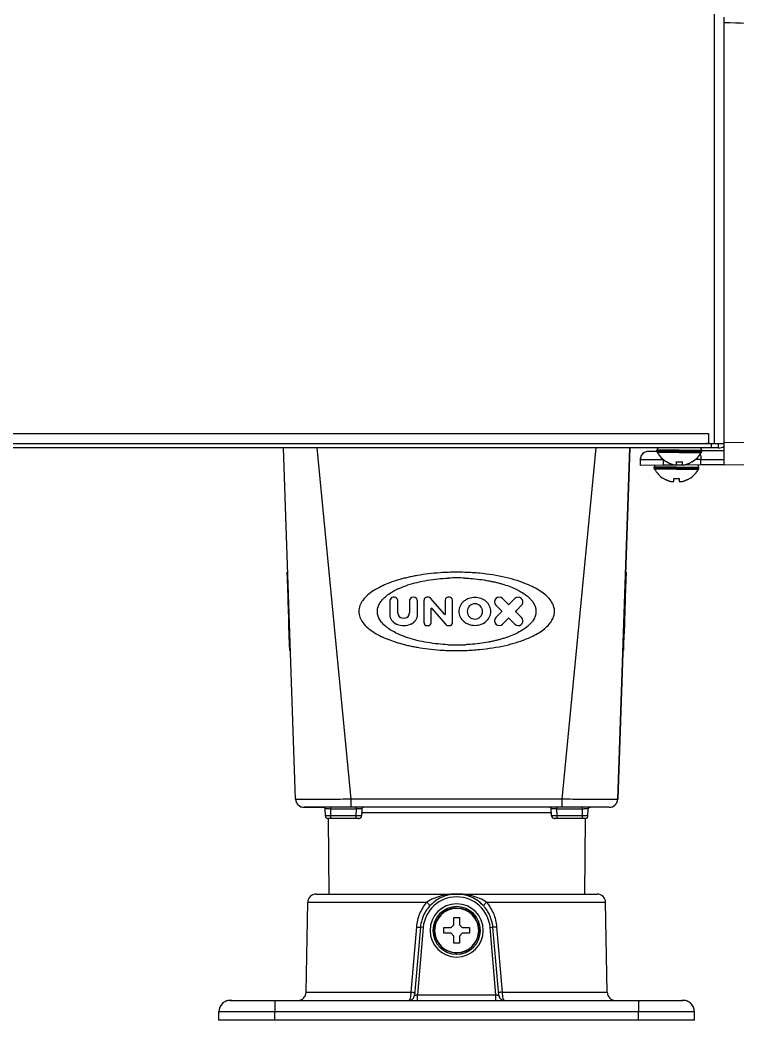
# Model space of a CAD drawing. Header units: millimetres. Extents: x -1584 to 3730, y -1918 to 2655.
# Drawn here: x 2208.4 to 2336.5, y -240.2 to -61.5 of the extents above; entities that cross this region are included whole.
import ezdxf

# ---------------------------------------------------------------- set-up
doc = ezdxf.new("R2010")
doc.units = ezdxf.units.MM
doc.header["$LTSCALE"] = 65.395
doc.layers.get('0').update_dxf_attribs({"linetype": 'CONTINUOUS'})
doc.layers.add('ASSI', color=7, linetype='CONTINUOUS')
doc.layers.add('GEOM', color=7, linetype='CONTINUOUS')

msp = doc.modelspace()

# ---------------------------------------------------------------- linework, layer by layer
at = {"linetype": 'Continuous'}
for p, q in [((2323.93, -140.43), (2323.93, -140.39)), ((2325.73, -140.95), (2325.73, -140.39)), ((2326.73, -140.39), (2326.73, -140.95)), ((2328.53, -140.39), (2328.53, -140.43)), ((2323.43, -143.43), (2323.43, -143.39)), ((2325.23, -143.95), (2325.23, -143.39)), ((2326.23, -143.39), (2326.23, -143.95)), ((2328.03, -143.39), (2328.03, -143.43)), ((2285.43, -223.65), (2285.93, -223.15)), ((2285.93, -221.85), (2286.43, -221.85)), ((2285.93, -222.13), (2285.93, -221.85)), ((2285.93, -222.63), (2285.93, -222.13)), ((2285.93, -223.15), (2285.93, -222.63)), ((2286.43, -221.85), (2286.93, -221.85)), ((2286.93, -221.85), (2286.93, -222.13)), ((2286.93, -222.13), (2286.93, -222.63)), ((2286.93, -222.63), (2286.93, -223.15)), ((2286.93, -223.15), (2287.43, -223.65)), ((2284.13, -223.65), (2284.41, -223.65)), ((2284.13, -224.65), (2284.13, -223.65)), ((2284.41, -224.65), (2284.13, -224.65)), ((2284.41, -223.65), (2284.91, -223.65)), ((2284.91, -224.65), (2284.41, -224.65)), ((2284.91, -223.65), (2285.43, -223.65)), ((2285.43, -224.65), (2284.91, -224.65)), ((2285.93, -225.15), (2285.43, -224.65)), ((2287.43, -224.65), (2286.93, -225.15)), ((2287.43, -223.65), (2287.95, -223.65)), ((2287.95, -224.65), (2287.43, -224.65)), ((2287.95, -223.65), (2288.45, -223.65)), ((2288.45, -224.65), (2287.95, -224.65)), ((2288.45, -223.65), (2288.73, -223.65)), ((2288.73, -224.65), (2288.45, -224.65)), ((2288.73, -223.65), (2288.73, -224.65)), ((2285.93, -225.67), (2285.93, -225.15)), ((2285.93, -226.17), (2285.93, -225.67)), ((2285.93, -226.45), (2285.93, -226.17)), ((2286.43, -226.45), (2285.93, -226.45)), ((2286.93, -226.45), (2286.43, -226.45)), ((2286.93, -225.15), (2286.93, -225.67)), ((2286.93, -225.67), (2286.93, -226.17)), ((2286.93, -226.17), (2286.93, -226.45))]:
    msp.add_line(p, q, dxfattribs=at)
for centre, radius, start, end in [((2326.42, -136.34), 4.75, 238.4659, 241.0313), ((2326.41, -136.35), 4.75, 241.0316, 241.9926), ((2326.41, -136.35), 4.75, 241.9926, 243.3187), ((2326.41, -136.35), 4.74, 243.3188, 244.4598), ((2326.41, -136.36), 4.74, 244.4598, 245.4278), ((2326.41, -136.36), 4.73, 245.4278, 246.6825), ((2326.41, -136.36), 4.73, 246.6826, 247.4526), ((2326.4, -136.37), 4.72, 247.4524, 248.9975), ((2326.4, -136.38), 4.72, 248.9977, 249.4819), ((2326.4, -136.39), 4.7, 249.4813, 251.5344), ((2326.39, -136.41), 4.68, 251.535, 252.6227), ((2326.39, -136.42), 4.67, 252.6228, 253.6051), ((2326.38, -136.45), 4.64, 253.6036, 255.6824), ((2325.48, -138.96), 2.01, 262.7256, 264.8598), ((2325.48, -138.98), 1.98, 264.8627, 265.7144), ((2325.48, -138.99), 1.97, 265.714, 266.9766), ((2325.48, -139), 1.96, 266.9771, 268.0037), ((2325.48, -139.01), 1.95, 268.0037, 269.0738), ((2325.48, -139.01), 1.95, 269.0741, 270.1995), ((2325.48, -139.01), 1.95, 270.1995, 271.1541), ((2325.48, -139.01), 1.95, 271.1545, 272.3767), ((2325.48, -139), 1.96, 272.3765, 273.2159), ((2325.48, -138.99), 1.97, 273.2167, 274.6016), ((2325.48, -138.98), 1.98, 274.6009, 275.2558), ((2325.48, -138.96), 2.01, 275.2585, 277.2741), ((2326.23, -136.64), 3.79, 262.4013, 269.9911), ((2326.23, -136.64), 3.79, 270.0089, 277.5987), ((2326.98, -138.96), 2.01, 262.7259, 264.7415), ((2326.98, -138.98), 1.98, 264.7442, 265.3991), ((2326.98, -138.99), 1.97, 265.3984, 266.7833), ((2326.98, -139), 1.96, 266.7841, 267.6235), ((2326.98, -139.01), 1.96, 267.6234, 268.8455), ((2326.98, -139.01), 1.95, 268.8459, 269.8005), ((2326.98, -139.01), 1.95, 269.8006, 270.9258), ((2326.98, -139.01), 1.95, 270.9261, 271.9964), ((2326.98, -139), 1.96, 271.9964, 273.0228), ((2326.98, -138.99), 1.97, 273.0233, 274.286), ((2326.98, -138.98), 1.98, 274.2856, 275.1372), ((2326.98, -138.96), 2.01, 275.1401, 277.2744), ((2326.08, -136.45), 4.64, 284.3176, 286.3964), ((2326.07, -136.42), 4.67, 286.3949, 287.3772), ((2326.07, -136.41), 4.68, 287.3773, 288.465), ((2326.06, -136.39), 4.7, 288.4656, 290.5187), ((2326.06, -136.38), 4.72, 290.5181, 291.0023), ((2326.06, -136.37), 4.72, 291.0025, 292.5476), ((2326.05, -136.36), 4.73, 292.5474, 293.3174), ((2326.05, -136.36), 4.73, 293.3175, 294.5722), ((2326.05, -136.36), 4.74, 294.5722, 295.5402), ((2326.05, -136.35), 4.74, 295.5402, 296.6812), ((2326.05, -136.35), 4.75, 296.6813, 298.0074), ((2326.05, -136.35), 4.75, 298.0074, 298.9684), ((2326.04, -136.34), 4.75, 298.9687, 301.5341), ((2325.92, -139.34), 4.75, 238.4659, 241.0313), ((2325.91, -139.35), 4.75, 241.0316, 241.9926), ((2325.91, -139.35), 4.75, 241.9926, 243.3187), ((2325.91, -139.35), 4.74, 243.3188, 244.4598), ((2325.91, -139.36), 4.74, 244.4598, 245.4278), ((2325.91, -139.36), 4.73, 245.4278, 246.6825), ((2325.91, -139.36), 4.73, 246.6826, 247.4526), ((2325.9, -139.37), 4.72, 247.4524, 248.9975), ((2325.9, -139.38), 4.72, 248.9977, 249.4819), ((2325.9, -139.39), 4.7, 249.4813, 251.5344), ((2325.89, -139.41), 4.68, 251.535, 252.6227), ((2325.89, -139.42), 4.67, 252.6228, 253.6051), ((2325.88, -139.45), 4.64, 253.6036, 255.6824), ((2324.98, -141.96), 2.01, 262.7256, 264.8598), ((2324.98, -141.98), 1.98, 264.8627, 265.7144), ((2324.98, -141.99), 1.97, 265.714, 266.9766), ((2324.98, -142), 1.96, 266.9771, 268.0037), ((2324.98, -142.01), 1.95, 268.0037, 269.0738), ((2324.98, -142.01), 1.95, 269.0741, 270.1995), ((2324.98, -142.01), 1.95, 270.1995, 271.1541), ((2324.98, -142.01), 1.95, 271.1545, 272.3767), ((2324.98, -142), 1.96, 272.3765, 273.2159), ((2324.98, -141.99), 1.97, 273.2167, 274.6016), ((2324.98, -141.98), 1.98, 274.6009, 275.2558), ((2324.98, -141.96), 2.01, 275.2585, 277.2741), ((2325.73, -139.64), 3.79, 262.4013, 269.9911), ((2325.73, -139.64), 3.79, 270.0089, 277.5987), ((2326.48, -141.96), 2.01, 262.7259, 264.7415), ((2326.48, -141.98), 1.98, 264.7442, 265.3991), ((2326.48, -141.99), 1.97, 265.3984, 266.7833), ((2326.48, -142), 1.96, 266.7841, 267.6235), ((2326.48, -142.01), 1.96, 267.6234, 268.8455), ((2326.48, -142.01), 1.95, 268.8459, 269.8005), ((2326.48, -142.01), 1.95, 269.8006, 270.9258), ((2326.48, -142.01), 1.95, 270.9261, 271.9964), ((2326.48, -142), 1.96, 271.9964, 273.0228), ((2326.48, -141.99), 1.97, 273.0233, 274.286), ((2326.48, -141.98), 1.98, 274.2856, 275.1372), ((2326.48, -141.96), 2.01, 275.1401, 277.2744), ((2325.58, -139.45), 4.64, 284.3176, 286.3964), ((2325.57, -139.42), 4.67, 286.3949, 287.3772), ((2325.57, -139.41), 4.68, 287.3773, 288.465), ((2325.56, -139.39), 4.7, 288.4656, 290.5187), ((2325.56, -139.38), 4.72, 290.5181, 291.0023), ((2325.56, -139.37), 4.72, 291.0025, 292.5476), ((2325.55, -139.36), 4.73, 292.5474, 293.3174), ((2325.55, -139.36), 4.73, 293.3175, 294.5722), ((2325.55, -139.36), 4.74, 294.5722, 295.5402), ((2325.55, -139.35), 4.74, 295.5402, 296.6812), ((2325.55, -139.35), 4.75, 296.6813, 298.0074), ((2325.55, -139.35), 4.75, 298.0074, 298.9684), ((2325.54, -139.34), 4.75, 298.9687, 301.5341)]:
    msp.add_arc(centre, radius, start, end, dxfattribs=at)
at = {"layer": 'ASSI', "linetype": 'Continuous'}
for p, q in [((2322.23, -138.55), (2322.23, -138.35)), ((2326.23, -138.35), (2322.23, -138.35)), ((2326.23, -138.55), (2322.23, -138.55)), ((2326.23, -138.75), (2322.28, -138.75)), ((2326.23, -138.35), (2330.23, -138.35)), ((2326.23, -138.55), (2330.23, -138.55)), ((2326.23, -138.75), (2330.18, -138.75)), ((2330.23, -138.55), (2330.23, -138.35)), ((2321.73, -141.55), (2321.73, -141.35)), ((2325.73, -141.35), (2321.73, -141.35)), ((2325.73, -141.55), (2321.73, -141.55)), ((2325.73, -141.75), (2321.78, -141.75)), ((2325.73, -141.35), (2329.73, -141.35)), ((2325.73, -141.55), (2329.73, -141.55)), ((2325.73, -141.75), (2329.68, -141.75)), ((2329.73, -141.55), (2329.73, -141.35))]:
    msp.add_line(p, q, dxfattribs=at)
for centre, radius, start, end in [((2322.63, -138.35), 0.4, 90, 180), ((2322.63, -138.55), 0.4, 180, 210.3012), ((2326.43, -136.33), 4.8, 210.3012, 238.4026), ((2326.03, -136.33), 4.8, 301.5974, 329.6988), ((2329.83, -138.35), 0.4, 0, 90), ((2329.83, -138.55), 0.4, 329.6988, 360), ((2322.13, -141.35), 0.4, 132.609, 180), ((2326.43, -136.33), 4.8, 238.4026, 238.5421), ((2326.03, -136.33), 4.8, 301.4579, 301.5974), ((2329.33, -141.35), 0.4, 0, 64.6882), ((2322.13, -141.55), 0.4, 180, 210.3012), ((2325.93, -139.33), 4.8, 210.3012, 238.4026), ((2325.53, -139.33), 4.8, 301.5974, 329.6988), ((2329.33, -141.55), 0.4, 329.6988, 360), ((2325.93, -139.33), 4.8, 238.4026, 238.5421), ((2325.53, -139.33), 4.8, 301.4579, 301.5974), ((2286.43, -224.15), 4, 106.2728, 253.7272), ((2286.43, -224.15), 4, 106.3063, 253.6937), ((2286.43, -224.15), 3.95, 90, 270), ((2286.43, -224.15), 4, 90, 106.2728), ((2286.43, -224.15), 4, 90, 106.2728), ((2286.43, -224.15), 4, 90, 106.3063), ((2286.43, -224.15), 4, 270, 90), ((2286.43, -224.15), 4, 270, 90), ((2286.43, -224.15), 4, 270, 90), ((2286.43, -224.15), 3.95, 270, 90), ((2286.43, -224.15), 4, 253.7272, 270), ((2286.43, -224.15), 4, 253.6937, 270)]:
    msp.add_arc(centre, radius, start, end, dxfattribs=at)
at = {"layer": 'GEOM', "linetype": 'Continuous'}
for p, q in [((2332.43, 982.35), (2332.43, -137.15)), ((2334.23, -61.97), (2334.23, -60.95)), ((2334.23, -136.95), (2334.23, -61.97)), ((1573.03, -135.35), (2331.43, -135.35)), ((2331.43, -135.35), (2331.43, -137.13)), ((1699.93, -137.15), (2257.93, -137.15)), ((2257.93, -137.15), (2261.44, -137.15)), ((2257.93, -137.15), (2314.93, -137.15)), ((2261.44, -137.15), (2311.42, -137.15)), ((2311.42, -137.15), (2314.93, -137.15)), ((2314.93, -137.15), (2331.08, -137.15)), ((2331.43, -137.15), (2331.08, -137.15)), ((2331.43, -137.13), (2331.43, -137.15)), ((2331.43, -137.15), (2332.43, -137.15)), ((2331.96, -137.95), (2331.96, -137.15)), ((2332.43, -137.15), (2333.43, -137.15)), ((2333.23, -137.95), (2333.23, -137.15)), ((2333.43, -137.15), (2334.23, -137.15)), ((2334.23, -136.95), (2390.25, -136.46)), ((2334.23, -137.15), (2334.23, -136.95)), ((2334.23, -137.64), (2334.23, -137.15)), ((2331.96, -137.95), (1573.03, -137.95)), ((2257.65, -200.7), (2255.46, -137.95)), ((2267.58, -200.7), (2261.52, -137.95)), ((2305.28, -200.7), (2311.34, -137.95)), ((2317.4, -137.95), (2315.21, -200.7)), ((2315.21, -200.7), (2317.4, -137.95)), ((2322.23, -138.55), (2320.72, -138.57)), ((2334.23, -138.45), (2330.23, -138.48)), ((2333.23, -137.95), (2331.96, -137.95)), ((2334.23, -138.45), (2334.23, -137.64)), ((2334.23, -140.95), (2334.23, -138.45)), ((2323.36, -140.04), (2319.23, -140.07)), ((2319.23, -140.07), (2319.23, -141.08)), ((2323.36, -141.04), (2319.23, -141.08)), ((2323.36, -140.04), (2323.36, -140.42)), ((2323.36, -140.42), (2323.36, -141.04)), ((2326.73, -141.02), (2323.36, -141.04)), ((2327.23, -141.01), (2326.73, -141.02)), ((2330.1, -140.99), (2327.23, -141.01)), ((2330.1, -139.98), (2329.11, -139.99)), ((2330.1, -140.99), (2330.1, -139.98)), ((2330.1, -139.98), (2334.23, -139.98)), ((2334.23, -140.95), (2330.1, -140.99)), ((2334.23, -140.95), (2389.25, -140.47)), ((2256.17, -161.25), (2256.13, -160.15)), ((2256.23, -160.15), (2256.13, -160.15)), ((2316.73, -160.15), (2316.63, -160.15)), ((2316.73, -160.15), (2316.68, -161.49)), ((2256.29, -164.69), (2256.17, -161.25)), ((2316.68, -161.49), (2316.57, -164.72)), ((2256.3, -164.86), (2256.29, -164.69)), ((2256.3, -165.05), (2256.3, -164.86)), ((2256.3, -164.86), (2256.3, -164.86)), ((2256.33, -165.78), (2256.3, -165.05)), ((2256.33, -165.82), (2256.33, -165.78)), ((2256.34, -166.06), (2256.33, -165.82)), ((2256.35, -166.25), (2256.34, -166.06)), ((2274.46, -165.35), (2274.46, -167.66)), ((2275.94, -167.48), (2275.94, -165.35)), ((2277.97, -165.35), (2277.97, -167.48)), ((2279.45, -167.66), (2279.45, -165.35)), ((2280.59, -165.12), (2280.59, -169.18)), ((2281.39, -164.61), (2281.1, -164.61)), ((2284.33, -167.72), (2281.78, -164.79)), ((2284.4, -165.12), (2284.4, -167.69)), ((2284.94, -164.61), (2284.91, -164.61)), ((2285.16, -164.61), (2284.94, -164.61)), ((2285.67, -169.18), (2285.67, -165.12)), ((2293.45, -166.06), (2294.51, -167.12)), ((2295.71, -165.92), (2294.64, -164.86)), ((2296.83, -164.86), (2295.77, -165.92)), ((2297.17, -166.91), (2298.03, -166.06)), ((2316.54, -165.46), (2316.5, -166.7)), ((2316.55, -165.12), (2316.54, -165.46)), ((2316.57, -164.72), (2316.55, -165.09)), ((2316.55, -165.09), (2316.55, -165.12)), ((2316.55, -165.12), (2316.55, -165.12)), ((2256.38, -167.12), (2256.35, -166.25)), ((2256.38, -167.15), (2256.38, -167.12)), ((2256.38, -167.18), (2256.38, -167.15)), ((2256.48, -167.15), (2256.38, -167.15)), ((2256.41, -168.06), (2256.38, -167.18)), ((2281.86, -169.18), (2281.86, -166.61)), ((2281.94, -166.58), (2284.48, -169.51)), ((2294.51, -167.18), (2293.45, -168.24)), ((2296.96, -167.12), (2297.17, -166.91)), ((2297.17, -167.38), (2296.96, -167.18)), ((2298.03, -168.24), (2297.17, -167.38)), ((2316.38, -167.15), (2316.48, -167.15)), ((2316.46, -167.69), (2316.45, -168.04)), ((2316.47, -167.6), (2316.46, -167.66)), ((2316.46, -167.66), (2316.46, -167.69)), ((2316.48, -167.15), (2316.47, -167.6)), ((2316.5, -166.7), (2316.48, -167.15)), ((2256.42, -168.25), (2256.41, -168.06)), ((2256.42, -168.49), (2256.42, -168.25)), ((2256.43, -168.52), (2256.42, -168.49)), ((2256.45, -169.26), (2256.43, -168.52)), ((2256.46, -169.44), (2256.45, -169.26)), ((2256.46, -169.62), (2256.46, -169.44)), ((2256.46, -169.44), (2256.46, -169.44)), ((2256.46, -169.65), (2256.46, -169.62)), ((2256.58, -173.09), (2256.46, -169.65)), ((2256.46, -169.65), (2256.46, -169.65)), ((2281.1, -169.69), (2281.35, -169.69)), ((2284.87, -169.69), (2284.9, -169.69)), ((2284.9, -169.69), (2285.16, -169.69)), ((2294.64, -169.44), (2295.71, -168.38)), ((2295.77, -168.38), (2296.83, -169.44)), ((2316.4, -169.58), (2316.28, -172.8)), ((2316.41, -169.22), (2316.4, -169.41)), ((2316.4, -169.41), (2316.4, -169.41)), ((2316.4, -169.41), (2316.4, -169.58)), ((2316.44, -168.45), (2316.41, -169.18)), ((2316.41, -169.18), (2316.41, -169.18)), ((2316.41, -169.18), (2316.41, -169.22)), ((2316.45, -168.04), (2316.44, -168.32)), ((2316.44, -168.32), (2316.44, -168.45)), ((2256.62, -174.15), (2256.58, -173.09)), ((2316.28, -172.8), (2316.24, -174.15)), ((2256.62, -174.15), (2256.72, -174.15)), ((2316.14, -174.15), (2316.24, -174.15)), ((2305.28, -200.7), (2267.58, -200.7)), ((2267.58, -202.15), (2267.58, -200.7)), ((2305.28, -202.15), (2305.28, -200.7)), ((2259.15, -202.15), (2262.44, -202.15)), ((2262.68, -202.15), (2259.15, -202.15)), ((2263.93, -202.15), (2262.68, -202.15)), ((2262.96, -203.66), (2262.93, -202.4)), ((2264.69, -202.15), (2263.93, -202.15)), ((2263.93, -202.4), (2263.93, -202.15)), ((2263.96, -203.66), (2263.93, -202.4)), ((2263.93, -202.4), (2268.51, -202.4)), ((2263.96, -204.15), (2263.96, -203.66)), ((2268.45, -203.66), (2263.96, -203.66)), ((2264.82, -202.15), (2264.69, -202.15)), ((2267.58, -202.15), (2264.82, -202.15)), ((2305.28, -202.15), (2267.58, -202.15)), ((2305.28, -202.15), (2267.58, -202.15)), ((2268.45, -203.66), (2268.51, -202.4)), ((2268.45, -204.15), (2268.45, -203.66)), ((2268.51, -202.4), (2268.51, -202.15)), ((2269.45, -203.67), (2269.51, -202.39)), ((2284.6, -203.14), (2269.47, -203.14)), ((2269.51, -202.39), (2269.51, -202.39)), ((2286.43, -203.14), (2284.6, -203.14)), ((2288.26, -203.14), (2286.43, -203.14)), ((2303.39, -203.14), (2288.26, -203.14)), ((2303.41, -203.67), (2303.35, -202.39)), ((2303.35, -202.39), (2303.35, -202.39)), ((2303.41, -203.67), (2303.41, -203.67)), ((2304.35, -202.4), (2304.35, -202.15)), ((2304.41, -203.66), (2304.35, -202.4)), ((2304.35, -202.4), (2308.93, -202.4)), ((2304.41, -204.15), (2304.41, -203.66)), ((2308.9, -203.66), (2304.41, -203.66)), ((2308.04, -202.15), (2305.28, -202.15)), ((2308.17, -202.15), (2308.04, -202.15)), ((2308.93, -202.15), (2308.17, -202.15)), ((2308.9, -203.66), (2308.93, -202.4)), ((2308.9, -204.15), (2308.9, -203.66)), ((2310.18, -202.15), (2308.93, -202.15)), ((2308.93, -202.4), (2308.93, -202.15)), ((2309.9, -203.66), (2309.93, -202.4)), ((2309.9, -203.66), (2309.93, -202.4)), ((2313.71, -202.15), (2310.18, -202.15)), ((2263.45, -204.15), (2263.57, -217.65)), ((2263.96, -204.15), (2263.46, -204.15)), ((2268.45, -204.15), (2263.96, -204.15)), ((2268.95, -204.15), (2268.45, -204.15)), ((2268.81, -204.15), (2268.95, -204.15)), ((2303.91, -204.15), (2304.05, -204.15)), ((2304.41, -204.15), (2303.91, -204.15)), ((2308.9, -204.15), (2304.41, -204.15)), ((2308.9, -204.15), (2304.41, -204.15)), ((2309.4, -204.15), (2308.9, -204.15)), ((2309.41, -204.15), (2309.29, -217.65)), ((2261.3, -217.65), (2262.1, -217.65)), ((2261.3, -217.65), (2262.1, -217.65)), ((2262.1, -217.65), (2286.43, -217.65)), ((2262.1, -217.65), (2286.43, -217.65)), ((2286.43, -217.65), (2310.76, -217.65)), ((2286.43, -217.65), (2310.76, -217.65)), ((2310.76, -217.65), (2311.31, -217.65)), ((2310.76, -217.65), (2311.31, -217.65)), ((2311.31, -217.65), (2311.56, -217.65)), ((2311.31, -217.65), (2311.49, -217.65)), ((2259.52, -235.18), (2259.8, -219.12)), ((2259.8, -219.12), (2272.02, -219.12)), ((2272.02, -219.12), (2272.05, -219.12)), ((2272.05, -219.12), (2278.2, -219.12)), ((2278.2, -219.12), (2278.23, -219.12)), ((2278.23, -219.12), (2281.08, -219.12)), ((2291.78, -219.12), (2294.63, -219.12)), ((2294.63, -219.12), (2294.66, -219.12)), ((2294.66, -219.12), (2300.81, -219.12)), ((2300.81, -219.12), (2300.84, -219.12)), ((2300.84, -219.12), (2313.06, -219.12)), ((2313.34, -235.18), (2313.06, -219.12)), ((2279.23, -223.51), (2278.24, -235.18)), ((2279.95, -223.58), (2278.89, -235.74)), ((2280.45, -223.63), (2279.4, -235.65)), ((2280.45, -223.63), (2279.95, -223.58)), ((2292.41, -223.63), (2292.91, -223.58)), ((2293.46, -235.65), (2292.41, -223.63)), ((2293.97, -235.74), (2292.91, -223.58)), ((2294.62, -235.18), (2293.63, -223.51)), ((2259.52, -235.18), (2268.43, -235.18)), ((2268.43, -235.18), (2268.45, -235.18)), ((2268.45, -235.18), (2272.43, -235.18)), ((2272.43, -235.18), (2278.24, -235.18)), ((2279.4, -236.65), (2279.4, -235.65)), ((2279.4, -235.65), (2293.46, -235.65)), ((2293.46, -236.65), (2293.46, -235.65)), ((2294.62, -235.18), (2300.43, -235.18)), ((2300.43, -235.18), (2304.41, -235.18)), ((2304.41, -235.18), (2304.43, -235.18)), ((2304.43, -235.18), (2313.34, -235.18)), ((2245.93, -236.65), (2253.93, -236.65)), ((2246.25, -236.65), (2245.93, -236.65)), ((2246.25, -236.65), (2246.88, -236.65)), ((2253.93, -236.65), (2277.9, -236.65)), ((2253.93, -236.65), (2318.93, -236.65)), ((2253.93, -236.65), (2253.93, -238.62)), ((2277.9, -236.65), (2294.96, -236.65)), ((2294.96, -236.65), (2318.93, -236.65)), ((2318.93, -236.65), (2326.93, -236.65)), ((2318.93, -236.65), (2318.93, -238.62)), ((2326.93, -236.65), (2326.61, -236.65)), ((2243.93, -240.15), (2243.93, -238.65)), ((2243.93, -240.15), (2243.93, -238.65)), ((2253.93, -240.15), (2253.93, -238.62)), ((2253.93, -238.62), (2318.93, -238.62)), ((2318.93, -240.15), (2318.93, -238.62)), ((2328.93, -240.15), (2328.93, -238.65)), ((2253.93, -240.15), (2243.93, -240.15)), ((2318.93, -240.15), (2253.93, -240.15)), ((2328.93, -240.15), (2318.93, -240.15))]:
    msp.add_line(p, q, dxfattribs=at)
for points in [[(2286.83, -167.15), (2286.83, -167.15), (2286.83, -167.15), (2286.83, -167.15)], [(2269.51, -202.39), (2269.52, -202.33), (2269.57, -202.24), (2269.65, -202.17), (2269.76, -202.15)], [(2303.1, -202.15), (2303.21, -202.17), (2303.29, -202.24), (2303.34, -202.33), (2303.35, -202.39)]]:
    msp.add_lwpolyline(points, dxfattribs=at)
for centre, radius, start, end in [((2331.08, -134.41), 2.74, 270.0259, 277.2949), ((2320.73, -140.07), 1.5, 90.5, 180), ((2320.73, -140.07), 1.5, 150.1684, 180), ((2320.73, -140.07), 1.5, 136.2164, 150.1684), ((2320.73, -140.07), 1.5, 120.3366, 136.2164), ((2320.73, -140.07), 1.5, 90.5045, 120.3366), ((2333.23, -136.15), 1.8, 270, 303.7972), ((2286.43, -203.93), 43.78, 88.1051, 91.9045), ((2286.43, -194.75), 33.58, 87.5041, 92.4884), ((2275.2, -165.35), 0.74, 49.8262, 180.0001), ((2275.2, -165.35), 0.74, 0, 49.8262), ((2278.71, -165.35), 0.74, 0, 180), ((2281.1, -165.12), 0.508, 90, 180), ((2281.39, -165.12), 0.508, 41, 90), ((2284.91, -165.12), 0.508, 90, 180), ((2285.16, -165.12), 0.508, 0, 90), ((2289.69, -167.15), 1.37, 0, 180), ((2294.04, -165.46), 0.846, 45, 225), ((2295.74, -165.89), 0.0423, 225, 315), ((2297.43, -165.46), 0.846, 106.5563, 135.0003), ((2297.43, -165.46), 0.846, 315, 106.5563), ((2276.36, -167.66), 1.9, 180, 246.4218), ((2276.79, -167.48), 0.846, 180, 262.3377), ((2277.12, -167.48), 0.846, 277.6627, 360), ((2277.55, -167.66), 1.9, 293.5782, 360), ((2281.9, -166.61), 0.0423, 41, 180), ((2284.36, -167.69), 0.0423, 220.9989, 360), ((2289.69, -167.15), 1.37, 180, 360), ((2294.48, -167.15), 0.0423, 315, 44.9987), ((2296.99, -167.15), 0.0423, 135, 224.9987), ((2276.96, -166.3), 3.38, 246.4218, 248.4023), ((2276.96, -166.3), 3.38, 248.4023, 293.5782), ((2276.96, -166.22), 2.11, 262.3377, 277.6624), ((2281.1, -169.18), 0.508, 180.0003, 270), ((2281.35, -169.18), 0.508, 270, 360), ((2284.87, -169.18), 0.508, 221, 270), ((2285.16, -169.18), 0.508, 270, 0.0001), ((2294.04, -168.84), 0.846, 135, 315), ((2295.74, -168.41), 0.0423, 45, 135), ((2297.43, -168.84), 0.846, 225.0006, 250.3584), ((2297.43, -168.84), 0.846, 250.3584, 45), ((2286.43, -139.57), 33.57, 267.3327, 272.6739), ((2286.43, -130.39), 43.76, 267.9356, 272.0555), ((2259.15, -200.65), 1.5, 182, 199.5999), ((2259.15, -200.65), 1.5, 182, 270), ((2259.15, -200.65), 1.5, 199.5999, 206.1391), ((2259.15, -200.65), 1.5, 206.1391, 217.1997), ((2259.15, -200.65), 1.5, 217.1997, 225.5899), ((2259.15, -200.65), 1.5, 225.5899, 234.7996), ((2259.15, -200.65), 1.5, 234.7996, 245.0627), ((2313.71, -200.65), 1.5, 270.0006, 358), ((2313.71, -200.65), 1.5, 294.9344, 305.1999), ((2313.71, -200.65), 1.5, 305.1999, 314.4067), ((2313.71, -200.65), 1.5, 314.4067, 322.7999), ((2313.71, -200.65), 1.5, 322.7999, 333.8572), ((2313.71, -200.65), 1.5, 333.8572, 340.4), ((2313.71, -200.65), 1.5, 340.4, 358), ((2259.15, -200.65), 1.5, 245.0627, 252.3996), ((2259.15, -200.65), 1.5, 252.3996, 269.9995), ((2262.44, -203.15), 1, 72.1, 90), ((2262.68, -202.4), 0.25, 60.3312, 90), ((2262.68, -202.4), 0.25, 1.0003, 90.0181), ((2262.44, -203.15), 1, 62.1385, 72.1), ((2262.68, -202.4), 0.25, 44.3787, 60.3312), ((2262.68, -202.4), 0.25, 30.6648, 44.3787), ((2262.68, -202.4), 0.25, 1, 30.6648), ((2262.68, -202.4), 0.25, 1, 29.6736), ((2262.68, -202.4), 0.25, 1.0002, 29.679), ((2263.46, -203.65), 0.5, 181, 203.2503), ((2263.46, -203.65), 0.5, 181, 203.2495), ((2263.46, -203.65), 0.5, 181, 203.2504), ((2263.46, -203.65), 0.5, 181, 203.2492), ((2268.95, -203.65), 0.5, 270, 357.587), ((2303.91, -203.65), 0.5, 182.4136, 270), ((2309.4, -203.65), 0.5, 336.7496, 359), ((2309.4, -203.65), 0.5, 336.7508, 359), ((2309.4, -203.65), 0.5, 336.7497, 359), ((2309.4, -203.65), 0.5, 336.7505, 359), ((2310.18, -202.4), 0.25, 90, 179), ((2310.18, -202.4), 0.25, 149.3283, 178.9998), ((2310.18, -202.4), 0.25, 150.3264, 179), ((2310.18, -202.4), 0.25, 150.3184, 178.9997), ((2310.42, -203.15), 1, 107.9, 117.8615), ((2310.18, -202.4), 0.25, 135.6122, 149.3283), ((2310.18, -202.4), 0.25, 119.6574, 135.6122), ((2310.18, -202.4), 0.25, 89.9879, 119.6574), ((2310.42, -203.15), 1, 90, 107.9), ((2313.71, -200.65), 1.5, 270, 287.6), ((2313.71, -200.65), 1.5, 287.6, 294.9344), ((2263.46, -203.65), 0.5, 203.2503, 212.3269), ((2263.46, -203.65), 0.5, 203.2495, 212.3258), ((2263.46, -203.65), 0.5, 203.2504, 212.3256), ((2263.46, -203.65), 0.5, 203.2492, 212.3242), ((2263.46, -203.65), 0.5, 212.3269, 225.5004), ((2263.46, -203.65), 0.5, 212.3258, 225.4989), ((2263.46, -203.65), 0.5, 212.3256, 225.5005), ((2263.46, -203.65), 0.5, 212.3242, 225.4985), ((2263.46, -203.65), 0.5, 225.5004, 237.919), ((2263.46, -203.65), 0.5, 225.4989, 237.9174), ((2263.46, -203.65), 0.5, 225.5005, 237.918), ((2263.46, -203.65), 0.5, 225.4985, 237.9157), ((2263.46, -203.65), 0.5, 237.919, 247.7503), ((2263.46, -203.65), 0.5, 237.9174, 247.7484), ((2263.46, -203.65), 0.5, 237.918, 247.7504), ((2263.46, -203.65), 0.5, 237.9157, 247.7478), ((2263.46, -203.65), 0.5, 247.7503, 270), ((2263.46, -203.65), 0.5, 247.7484, 269.998), ((2263.46, -203.65), 0.5, 247.7504, 270), ((2263.46, -203.65), 0.5, 247.7478, 269.9972), ((2309.4, -203.65), 0.5, 270, 292.2496), ((2309.4, -203.65), 0.5, 270.0028, 292.2522), ((2309.4, -203.65), 0.5, 270, 292.2497), ((2309.4, -203.65), 0.5, 270.002, 292.2516), ((2309.4, -203.65), 0.5, 292.2496, 302.082), ((2309.4, -203.65), 0.5, 292.2522, 302.0843), ((2309.4, -203.65), 0.5, 292.2497, 302.081), ((2309.4, -203.65), 0.5, 292.2516, 302.0826), ((2309.4, -203.65), 0.5, 302.082, 314.4995), ((2309.4, -203.65), 0.5, 302.0843, 314.5015), ((2309.4, -203.65), 0.5, 302.081, 314.4996), ((2309.4, -203.65), 0.5, 302.0826, 314.5011), ((2309.4, -203.65), 0.5, 314.4995, 327.6744), ((2309.4, -203.65), 0.5, 314.5015, 327.6758), ((2309.4, -203.65), 0.5, 314.4996, 327.6731), ((2309.4, -203.65), 0.5, 314.5011, 327.6742), ((2309.4, -203.65), 0.5, 327.6744, 336.7496), ((2309.4, -203.65), 0.5, 327.6758, 336.7508), ((2309.4, -203.65), 0.5, 327.6731, 336.7497), ((2309.4, -203.65), 0.5, 327.6742, 336.7505), ((2261.3, -219.15), 1.5, 90, 179), ((2286.43, -224.15), 6.5, 102.9151, 113.492), ((2286.43, -224.15), 6.5, 101.024, 102.9151), ((2286.43, -224.15), 6.5, 90, 101.024), ((2286.43, -224.15), 6.5, 78.8372, 90), ((2286.43, -224.15), 6.5, 78.8961, 90), ((2286.43, -224.15), 6.5, 75.9481, 78.8961), ((2286.43, -224.15), 6.5, 75.8759, 78.8372), ((2286.43, -224.15), 6.5, 67.3208, 75.9481), ((2286.43, -224.15), 6.5, 67.2411, 75.8759), ((2311.56, -219.15), 1.5, 1, 90), ((2286.43, -224.15), 6, 5, 175), ((2286.43, -224.15), 6.5, 126.9076, 138.3113), ((2286.43, -224.15), 4.75, 0, 180), ((2286.43, -224.15), 6.5, 125.8061, 126.9076), ((2286.43, -224.15), 6.5, 115.0434, 125.8061), ((2286.43, -224.15), 6.5, 113.5455, 115.0833), ((2286.43, -224.15), 6.5, 113.492, 115.0434), ((2286.43, -224.15), 6.5, 64.8443, 67.3208), ((2286.43, -224.15), 6.5, 64.8112, 67.2411), ((2286.43, -224.15), 6.5, 54.2916, 64.8443), ((2286.43, -224.15), 6.5, 54.2364, 64.8112), ((2286.43, -224.15), 6.5, 52.4283, 54.2916), ((2286.43, -224.15), 6.5, 52.3545, 54.2364), ((2286.43, -224.15), 6.5, 41.7874, 52.4283), ((2286.43, -224.15), 6.5, 42.2591, 52.3545), ((2286.43, -224.15), 6.5, 151.234, 162.2368), ((2286.43, -224.15), 6.5, 150.3472, 151.2493), ((2286.43, -224.15), 6.5, 150.3187, 151.234), ((2286.43, -224.15), 6.5, 139.163, 150.3472), ((2286.43, -224.15), 6.5, 139.1143, 150.3187), ((2286.43, -224.15), 6.5, 138.339, 139.163), ((2286.43, -224.15), 6.5, 138.3113, 139.1143), ((2286.43, -224.15), 6.5, 137.7409, 138.339), ((2286.43, -224.15), 4.25, 0, 180), ((2286.43, -224.15), 6.5, 41.7835, 42.2591), ((2286.43, -224.15), 6.5, 39.8442, 41.7835), ((2286.43, -224.15), 6.5, 39.8392, 41.7874), ((2286.43, -224.15), 6.5, 30.7502, 39.8392), ((2286.43, -224.15), 6.5, 27.2145, 30.7383), ((2286.43, -224.15), 6.5, 27.2083, 30.7502), ((2286.43, -224.15), 6.5, 19.2754, 27.2145), ((2286.43, -224.15), 6.5, 19.2912, 27.2083), ((2286.43, -224.15), 6.5, 163.3036, 175), ((2286.43, -224.15), 6.5, 162.2368, 163.3036), ((2286.43, -224.15), 6.5, 15.9588, 19.2912), ((2286.43, -224.15), 6.5, 15.9662, 19.2754), ((2286.43, -224.15), 6.5, 5, 15.9662), ((2286.43, -224.15), 6.5, 5, 15.9588), ((2286.43, -224.15), 4.75, 180, 360), ((2286.43, -224.15), 4.25, 180, 360), ((2258.02, -235.15), 1.5, 270, 359), ((2277.9, -235.65), 1, 333.7498, 355), ((2277.9, -235.65), 1, 333.7501, 355), ((2294.96, -235.65), 1, 185.0011, 206.2509), ((2294.96, -235.65), 1, 185, 206.2499), ((2314.84, -235.15), 1.5, 181, 270), ((2245.93, -238.65), 2, 90.0002, 180), ((2245.93, -238.65), 2, 146.5502, 158.0128), ((2245.93, -238.65), 2, 140.4198, 146.5502), ((2245.93, -238.65), 2, 129.5802, 140.4198), ((2245.93, -238.65), 2, 123.4498, 129.5802), ((2245.93, -238.65), 2, 111.9872, 123.4498), ((2245.93, -238.65), 2, 106.682, 111.9872), ((2245.93, -238.65), 2, 90, 106.682), ((2277.9, -235.65), 1, 269.9995, 291.2496), ((2277.9, -235.65), 1, 291.2496, 300.6436), ((2277.9, -235.65), 1, 300.6436, 312.4997), ((2277.9, -235.65), 1, 312.4997, 325.0731), ((2277.9, -235.65), 1, 325.0731, 333.7498), ((2277.9, -235.65), 1, 325.0734, 333.7501), ((2294.96, -235.65), 1, 206.2509, 215.6157), ((2294.96, -235.65), 1, 206.2499, 215.6148), ((2294.96, -235.65), 1, 215.6148, 227.4998), ((2294.96, -235.65), 1, 227.4998, 240.0408), ((2294.96, -235.65), 1, 240.0408, 248.7499), ((2294.96, -235.65), 1, 248.7499, 270), ((2326.93, -238.65), 2, 0, 90), ((2326.93, -238.65), 2, 73.318, 90), ((2326.93, -238.65), 2, 68.0128, 73.318), ((2326.93, -238.65), 2, 56.5502, 68.0128), ((2326.93, -238.65), 2, 50.4198, 56.5502), ((2326.93, -238.65), 2, 39.5802, 50.4198), ((2326.93, -238.65), 2, 33.4498, 39.5802), ((2326.93, -238.65), 2, 21.9872, 33.4498), ((2245.93, -238.65), 2, 163.318, 180), ((2245.93, -238.65), 2, 158.0128, 163.318), ((2326.93, -238.65), 2, 16.682, 21.9872), ((2326.93, -238.65), 2, 0, 16.682)]:
    msp.add_arc(centre, radius, start, end, dxfattribs=at)
for points, knots in [([(2399.72, -63.41), (2388.82, -62.92), (2372.44, -62.69), (2350.6, -62.42), (2339.69, -62.15), (2334.23, -61.97)], [0, 0, 0, 0, 0.499991, 0.749995, 1, 1, 1, 1]), ([(2284.98, -160.17), (2284.48, -160.19), (2283.27, -160.25), (2281.42, -160.43), (2279.77, -160.67), (2278.54, -160.9), (2277.69, -161.08), (2276.86, -161.29), (2276.18, -161.47), (2275.78, -161.6), (2275.64, -161.64)], [0, 0, 0, 0, 0.157659, 0.382572, 0.58963, 0.685921, 0.777243, 0.866283, 0.955457, 1, 1, 1, 1]), ([(2297.22, -161.64), (2296.55, -161.43), (2294.35, -160.84), (2291.22, -160.36), (2288.77, -160.2), (2287.88, -160.17)], [0, 0, 0, 0, 0.222615, 0.719095, 1, 1, 1, 1]), ([(2273.21, -162.56), (2273.12, -162.6), (2272.58, -162.86), (2271.28, -163.57), (2269.6, -164.88), (2268.93, -166.45), (2268.93, -167.15)], [0, 0, 0, 0, 0.04125, 0.275012, 0.678544, 1, 1, 1, 1]), ([(2275.64, -161.64), (2275.24, -161.76), (2274.42, -162.04), (2273.62, -162.38), (2273.21, -162.56)], [0, 0, 0, 0, 0.48085, 1, 1, 1, 1]), ([(2275.66, -163.26), (2275.82, -163.18), (2277.01, -162.63), (2279.47, -161.85), (2282.45, -161.36), (2284.35, -161.23), (2284.97, -161.2)], [0, 0, 0, 0, 0.057408, 0.407118, 0.80488, 1, 1, 1, 1]), ([(2287.89, -161.2), (2288.2, -161.21), (2289.08, -161.26), (2290.49, -161.4), (2291.83, -161.61), (2292.82, -161.81), (2293.52, -161.96), (2294.19, -162.14), (2295.06, -162.39), (2296.08, -162.75), (2296.85, -163.09), (2297.2, -163.26)], [0, 0, 0, 0, 0.096488, 0.276509, 0.442355, 0.519536, 0.592779, 0.664239, 0.735865, 0.878106, 1, 1, 1, 1]), ([(2299.65, -162.56), (2299.47, -162.48), (2298.68, -162.13), (2297.86, -161.84), (2297.22, -161.64)], [0, 0, 0, 0, 0.227638, 1, 1, 1, 1]), ([(2303.93, -167.15), (2303.93, -166.89), (2303.85, -166.33), (2303.3, -165.11), (2301.88, -163.73), (2300.45, -162.93), (2299.65, -162.56)], [0, 0, 0, 0, 0.1198, 0.254861, 0.60223, 1, 1, 1, 1]), ([(2273.18, -165.01), (2273.4, -164.78), (2274.16, -164.09), (2275.03, -163.56), (2275.66, -163.26)], [0, 0, 0, 0, 0.313765, 1, 1, 1, 1]), ([(2297.2, -163.26), (2297.25, -163.28), (2297.67, -163.49), (2298.55, -164), (2299.31, -164.6), (2299.68, -165.01)], [0, 0, 0, 0, 0.051563, 0.465079, 1, 1, 1, 1]), ([(2272.25, -167.15), (2272.25, -166.93), (2272.31, -166.45), (2272.63, -165.71), (2272.97, -165.25), (2273.18, -165.01)], [0, 0, 0, 0, 0.282762, 0.599317, 1, 1, 1, 1]), ([(2287.92, -165.19), (2287.83, -165.25), (2287.48, -165.52), (2286.99, -166.15), (2286.83, -166.82), (2286.83, -167.15)], [0, 0, 0, 0, 0.13782, 0.577461, 1, 1, 1, 1]), ([(2292.54, -167.15), (2292.54, -166.82), (2292.39, -166.15), (2291.74, -165.32), (2290.79, -164.78), (2289.69, -164.59), (2288.69, -164.76), (2288.13, -165.05), (2287.92, -165.19)], [0, 0, 0, 0, 0.162094, 0.330751, 0.508275, 0.691811, 0.875347, 1, 1, 1, 1]), ([(2299.68, -165.01), (2299.8, -165.15), (2300.3, -165.77), (2300.61, -166.56), (2300.61, -167.15)], [0, 0, 0, 0, 0.241033, 1, 1, 1, 1]), ([(2268.93, -167.15), (2268.93, -167.85), (2269.6, -169.42), (2271.28, -170.73), (2272.56, -171.43), (2273.07, -171.67), (2273.13, -171.7)], [0, 0, 0, 0, 0.325823, 0.734844, 0.971786, 1, 1, 1, 1]), ([(2273.15, -169.24), (2272.95, -169.02), (2272.62, -168.57), (2272.31, -167.85), (2272.25, -167.37), (2272.25, -167.15)], [0, 0, 0, 0, 0.386646, 0.710619, 1, 1, 1, 1]), ([(2286.83, -167.15), (2286.83, -167.48), (2286.99, -168.15), (2287.49, -168.79), (2287.86, -169.07), (2287.96, -169.14)], [0, 0, 0, 0, 0.414827, 0.846454, 1, 1, 1, 1]), ([(2287.96, -169.14), (2288.16, -169.27), (2288.71, -169.54), (2289.69, -169.71), (2290.79, -169.52), (2291.74, -168.98), (2292.39, -168.15), (2292.54, -167.48), (2292.54, -167.15)], [0, 0, 0, 0, 0.11837, 0.303224, 0.488077, 0.666875, 0.836743, 1, 1, 1, 1]), ([(2300.61, -167.15), (2300.61, -167.74), (2300.3, -168.51), (2299.83, -169.12), (2299.71, -169.25)], [0, 0, 0, 0, 0.777282, 1, 1, 1, 1]), ([(2299.73, -171.7), (2300.5, -171.34), (2301.9, -170.55), (2303.3, -169.19), (2303.85, -167.97), (2303.93, -167.41), (2303.93, -167.15)], [0, 0, 0, 0, 0.38951, 0.741645, 0.87856, 1, 1, 1, 1]), ([(2275.73, -171.07), (2275.08, -170.76), (2274.16, -170.22), (2273.37, -169.5), (2273.15, -169.24)], [0, 0, 0, 0, 0.682017, 1, 1, 1, 1]), ([(2299.71, -169.25), (2299.34, -169.68), (2298.56, -170.29), (2297.65, -170.82), (2297.2, -171.04), (2297.13, -171.07)], [0, 0, 0, 0, 0.530253, 0.926618, 1, 1, 1, 1]), ([(2284.87, -173.1), (2284.28, -173.07), (2282.42, -172.93), (2279.47, -172.45), (2277.03, -171.68), (2275.87, -171.14), (2275.73, -171.07)], [0, 0, 0, 0, 0.187834, 0.593214, 0.949621, 1, 1, 1, 1]), ([(2297.13, -171.07), (2296.81, -171.23), (2296.05, -171.56), (2295.06, -171.91), (2294.19, -172.16), (2293.52, -172.34), (2292.82, -172.49), (2291.83, -172.69), (2290.49, -172.9), (2289.12, -173.03), (2288.27, -173.08), (2287.99, -173.1)], [0, 0, 0, 0, 0.116158, 0.261112, 0.334104, 0.406927, 0.481566, 0.560219, 0.729227, 0.912681, 1, 1, 1, 1]), ([(2273.13, -171.7), (2273.56, -171.9), (2274.42, -172.26), (2275.31, -172.56), (2275.74, -172.69)], [0, 0, 0, 0, 0.515491, 1, 1, 1, 1]), ([(2275.74, -172.69), (2275.84, -172.72), (2276.21, -172.84), (2276.86, -173.01), (2277.69, -173.22), (2278.54, -173.4), (2279.77, -173.63), (2281.42, -173.87), (2283.23, -174.04), (2284.4, -174.11), (2284.86, -174.12)], [0, 0, 0, 0, 0.034698, 0.126018, 0.217202, 0.310723, 0.409331, 0.621374, 0.851702, 1, 1, 1, 1]), ([(2288, -174.12), (2288.85, -174.09), (2291.26, -173.93), (2294.31, -173.46), (2296.48, -172.89), (2297.12, -172.69)], [0, 0, 0, 0, 0.274518, 0.782934, 1, 1, 1, 1]), ([(2297.12, -172.69), (2297.79, -172.48), (2298.67, -172.17), (2299.53, -171.8), (2299.73, -171.7)], [0, 0, 0, 0, 0.755976, 1, 1, 1, 1]), ([(2267.58, -200.7), (2266.93, -200.71), (2265.66, -200.73), (2263.82, -200.75), (2262.37, -200.76), (2261.3, -200.76), (2260.58, -200.76), (2259.92, -200.76), (2259.35, -200.76), (2258.85, -200.75), (2258.43, -200.75), (2258.14, -200.74), (2257.95, -200.73), (2257.85, -200.73), (2257.77, -200.72), (2257.7, -200.72), (2257.67, -200.71), (2257.65, -200.71), (2257.65, -200.7)], [0, 0, 0, 0, 0.195063, 0.382654, 0.555578, 0.634412, 0.707121, 0.773005, 0.831421, 0.881814, 0.923704, 0.9567, 0.969766, 0.980506, 0.988896, 0.994923, 0.998594, 1, 1, 1, 1]), ([(2315.21, -200.7), (2315.21, -200.71), (2315.19, -200.71), (2315.16, -200.72), (2315.09, -200.72), (2315.01, -200.73), (2314.91, -200.73), (2314.72, -200.74), (2314.43, -200.75), (2314.01, -200.75), (2313.51, -200.76), (2312.94, -200.76), (2312.28, -200.76), (2311.56, -200.76), (2310.49, -200.76), (2309.04, -200.75), (2307.2, -200.73), (2305.93, -200.71), (2305.28, -200.7)], [0, 0, 0, 0, 0.001406, 0.005077, 0.011104, 0.019494, 0.030234, 0.0433, 0.076296, 0.118185, 0.168579, 0.226995, 0.292879, 0.365588, 0.444422, 0.617345, 0.804937, 1, 1, 1, 1]), ([(2262.93, -202.4), (2262.93, -202.39), (2262.94, -202.4), (2262.95, -202.39), (2262.98, -202.4), (2263.01, -202.39), (2263.06, -202.39), (2263.13, -202.39), (2263.24, -202.39), (2263.39, -202.39), (2263.62, -202.39), (2263.81, -202.4), (2263.93, -202.4)], [0, 0, 0, 0, 0.004834, 0.019234, 0.043054, 0.076118, 0.118077, 0.168505, 0.292893, 0.444393, 0.617261, 1, 1, 1, 1]), ([(2263.96, -203.66), (2263.83, -203.66), (2263.64, -203.66), (2263.41, -203.66), (2263.26, -203.66), (2263.15, -203.66), (2263.08, -203.66), (2263.04, -203.66), (2263, -203.66), (2262.98, -203.66), (2262.97, -203.66), (2262.96, -203.66), (2262.96, -203.66)], [0, 0, 0, 0, 0.382667, 0.555493, 0.706962, 0.83134, 0.881772, 0.92374, 0.956817, 0.980658, 0.995091, 1, 1, 1, 1]), ([(2269.45, -203.67), (2269.45, -203.67), (2269.44, -203.67), (2269.43, -203.67), (2269.41, -203.67), (2269.37, -203.67), (2269.33, -203.67), (2269.26, -203.67), (2269.15, -203.67), (2269, -203.67), (2268.76, -203.67), (2268.58, -203.66), (2268.45, -203.66)], [0, 0, 0, 0, 0.004909, 0.019313, 0.043185, 0.076278, 0.118231, 0.168683, 0.293078, 0.444524, 0.617359, 1, 1, 1, 1]), ([(2268.51, -202.4), (2268.63, -202.39), (2268.82, -202.39), (2269.05, -202.39), (2269.2, -202.39), (2269.31, -202.39), (2269.38, -202.39), (2269.43, -202.39), (2269.46, -202.39), (2269.49, -202.39), (2269.5, -202.39), (2269.51, -202.39), (2269.51, -202.39)], [0, 0, 0, 0, 0.382597, 0.55545, 0.707009, 0.831435, 0.881909, 0.923896, 0.956951, 0.980797, 0.995205, 1, 1, 1, 1]), ([(2303.35, -202.39), (2303.35, -202.39), (2303.36, -202.39), (2303.37, -202.39), (2303.4, -202.39), (2303.43, -202.39), (2303.47, -202.39), (2303.55, -202.39), (2303.66, -202.39), (2303.81, -202.39), (2304.04, -202.39), (2304.23, -202.39), (2304.35, -202.4)], [0, 0, 0, 0, 0.004795, 0.019204, 0.043051, 0.076107, 0.118094, 0.16857, 0.292995, 0.444555, 0.617408, 1, 1, 1, 1]), ([(2304.41, -203.66), (2304.28, -203.66), (2304.09, -203.67), (2303.86, -203.67), (2303.71, -203.67), (2303.6, -203.67), (2303.53, -203.67), (2303.49, -203.67), (2303.45, -203.67), (2303.43, -203.67), (2303.42, -203.67), (2303.41, -203.67), (2303.41, -203.67)], [0, 0, 0, 0, 0.382539, 0.555339, 0.706767, 0.831164, 0.881627, 0.923597, 0.956712, 0.980614, 0.995051, 1, 1, 1, 1]), ([(2309.9, -203.66), (2309.9, -203.66), (2309.89, -203.66), (2309.88, -203.66), (2309.86, -203.66), (2309.82, -203.66), (2309.78, -203.66), (2309.71, -203.66), (2309.6, -203.66), (2309.45, -203.66), (2309.22, -203.66), (2309.03, -203.66), (2308.9, -203.66)], [0, 0, 0, 0, 0.004898, 0.019333, 0.043182, 0.076264, 0.118231, 0.168661, 0.293038, 0.444507, 0.617333, 1, 1, 1, 1]), ([(2308.93, -202.4), (2309.05, -202.4), (2309.24, -202.39), (2309.47, -202.39), (2309.62, -202.39), (2309.73, -202.39), (2309.8, -202.39), (2309.85, -202.39), (2309.88, -202.4), (2309.9, -202.39), (2309.92, -202.4), (2309.93, -202.39), (2309.93, -202.4)], [0, 0, 0, 0, 0.382744, 0.55561, 0.707108, 0.831497, 0.881926, 0.923885, 0.956947, 0.980765, 0.995163, 1, 1, 1, 1]), ([(2286.43, -217.65), (2285.51, -217.65), (2283.63, -217.85), (2281.86, -218.59), (2281.08, -219.12)], [0, 0, 0, 0, 0.492402, 1, 1, 1, 1]), ([(2291.78, -219.12), (2291, -218.59), (2289.23, -217.85), (2287.35, -217.65), (2286.43, -217.65)], [0, 0, 0, 0, 0.50764, 1, 1, 1, 1]), ([(2281.08, -219.12), (2280.55, -219.73), (2279.68, -221.12), (2279.3, -222.71), (2279.23, -223.51)], [0, 0, 0, 0, 0.498865, 1, 1, 1, 1]), ([(2281.08, -219.12), (2281.16, -219.2), (2281.3, -219.34), (2281.48, -219.53), (2281.58, -219.67), (2281.62, -219.74), (2281.63, -219.77), (2281.62, -219.78)], [0, 0, 0, 0, 0.384637, 0.700408, 0.910354, 0.969051, 1, 1, 1, 1]), ([(2291.78, -219.12), (2291.7, -219.2), (2291.56, -219.34), (2291.38, -219.53), (2291.28, -219.67), (2291.24, -219.74), (2291.23, -219.77), (2291.24, -219.78)], [0, 0, 0, 0, 0.384641, 0.700416, 0.910359, 0.969053, 1, 1, 1, 1]), ([(2293.63, -223.51), (2293.56, -222.71), (2293.18, -221.12), (2292.31, -219.73), (2291.78, -219.12)], [0, 0, 0, 0, 0.501138, 1, 1, 1, 1]), ([(2279.23, -223.51), (2279.33, -223.52), (2279.46, -223.54), (2279.64, -223.55), (2279.75, -223.56), (2279.83, -223.57), (2279.89, -223.58), (2279.92, -223.58), (2279.94, -223.58), (2279.95, -223.58), (2279.95, -223.58), (2279.95, -223.58)], [0, 0, 0, 0, 0.401029, 0.573779, 0.721668, 0.840909, 0.928491, 0.959571, 0.981919, 0.995424, 1, 1, 1, 1]), ([(2293.63, -223.51), (2293.53, -223.52), (2293.4, -223.54), (2293.22, -223.55), (2293.11, -223.56), (2293.03, -223.57), (2292.97, -223.58), (2292.94, -223.58), (2292.92, -223.58), (2292.91, -223.58), (2292.91, -223.58), (2292.91, -223.58)], [0, 0, 0, 0, 0.401022, 0.573772, 0.72166, 0.840902, 0.928486, 0.959567, 0.981916, 0.995423, 1, 1, 1, 1]), ([(2278.24, -235.18), (2278.24, -235.37), (2278.21, -235.72), (2278.15, -236.13), (2278.08, -236.39), (2278.02, -236.53), (2277.97, -236.62), (2277.92, -236.65), (2277.9, -236.65)], [0, 0, 0, 0, 0.365305, 0.676859, 0.798696, 0.892795, 0.958171, 1, 1, 1, 1]), ([(2278.24, -235.18), (2278.34, -235.18), (2278.47, -235.2), (2278.64, -235.21), (2278.74, -235.22), (2278.82, -235.23), (2278.87, -235.24), (2278.9, -235.24), (2278.92, -235.24), (2278.93, -235.25), (2278.93, -235.24), (2278.93, -235.25)], [0, 0, 0, 0, 0.403048, 0.57574, 0.7232, 0.841862, 0.928895, 0.959763, 0.981959, 0.995385, 1, 1, 1, 1]), ([(2278.89, -235.74), (2278.89, -235.74), (2278.92, -235.73), (2278.93, -235.73), (2278.99, -235.72), (2279.08, -235.71), (2279.22, -235.68), (2279.34, -235.66), (2279.4, -235.65)], [0, 0, 0, 0, 0.019871, 0.078461, 0.172907, 0.298861, 0.622704, 1, 1, 1, 1]), ([(2293.46, -235.65), (2293.52, -235.66), (2293.64, -235.68), (2293.78, -235.71), (2293.87, -235.72), (2293.93, -235.73), (2293.94, -235.73), (2293.97, -235.74), (2293.97, -235.74)], [0, 0, 0, 0, 0.377296, 0.701139, 0.827093, 0.921539, 0.980129, 1, 1, 1, 1]), ([(2294.62, -235.18), (2294.52, -235.18), (2294.39, -235.2), (2294.22, -235.21), (2294.12, -235.22), (2294.04, -235.23), (2293.99, -235.24), (2293.96, -235.24), (2293.94, -235.24), (2293.93, -235.25), (2293.93, -235.24), (2293.93, -235.25)], [0, 0, 0, 0, 0.403063, 0.575758, 0.723218, 0.841876, 0.928905, 0.95977, 0.981964, 0.995387, 1, 1, 1, 1]), ([(2294.96, -236.65), (2294.94, -236.65), (2294.89, -236.62), (2294.84, -236.53), (2294.78, -236.39), (2294.71, -236.13), (2294.65, -235.72), (2294.62, -235.37), (2294.62, -235.18)], [0, 0, 0, 0, 0.041829, 0.107205, 0.201304, 0.323141, 0.634695, 1, 1, 1, 1]), ([(2243.93, -238.65), (2243.93, -238.65), (2243.94, -238.65), (2243.94, -238.65), (2243.96, -238.65), (2243.99, -238.65), (2244.05, -238.64), (2244.13, -238.64), (2244.24, -238.64), (2244.37, -238.64), (2244.52, -238.64), (2244.77, -238.64), (2245.14, -238.63), (2245.64, -238.63), (2246.22, -238.63), (2246.88, -238.63), (2247.61, -238.62), (2248.69, -238.62), (2250.15, -238.62), (2252, -238.62), (2253.28, -238.62), (2253.93, -238.62)], [0, 0, 0, 0, 0.000314, 0.001223, 0.002731, 0.004838, 0.010846, 0.019237, 0.029992, 0.043082, 0.058476, 0.076141, 0.118095, 0.168544, 0.226998, 0.2929, 0.365608, 0.444429, 0.617316, 0.804901, 1, 1, 1, 1]), ([(2318.93, -238.62), (2319.58, -238.62), (2320.86, -238.62), (2322.71, -238.62), (2324.17, -238.62), (2325.25, -238.62), (2325.98, -238.63), (2326.64, -238.63), (2327.22, -238.63), (2327.72, -238.63), (2328.09, -238.64), (2328.34, -238.64), (2328.49, -238.64), (2328.62, -238.64), (2328.73, -238.64), (2328.81, -238.64), (2328.87, -238.65), (2328.9, -238.65), (2328.92, -238.65), (2328.92, -238.65), (2328.93, -238.65), (2328.93, -238.65)], [0, 0, 0, 0, 0.195099, 0.382684, 0.555571, 0.634392, 0.7071, 0.773002, 0.831456, 0.881905, 0.923859, 0.941524, 0.956918, 0.970008, 0.980763, 0.989154, 0.995162, 0.997269, 0.998777, 0.999686, 1, 1, 1, 1])]:
    msp.add_open_spline(points, degree=3, knots=knots, dxfattribs=at)
for points in [[(2329.94, -139.07), (2330, -139.21), (2330.04, -139.36), (2330.07, -139.5)], [(2330.07, -139.5), (2330.09, -139.66), (2330.1, -139.82), (2330.1, -139.98)]]:
    msp.add_open_spline(points, degree=3, dxfattribs=at)

doc.saveas('drawing.dxf')
